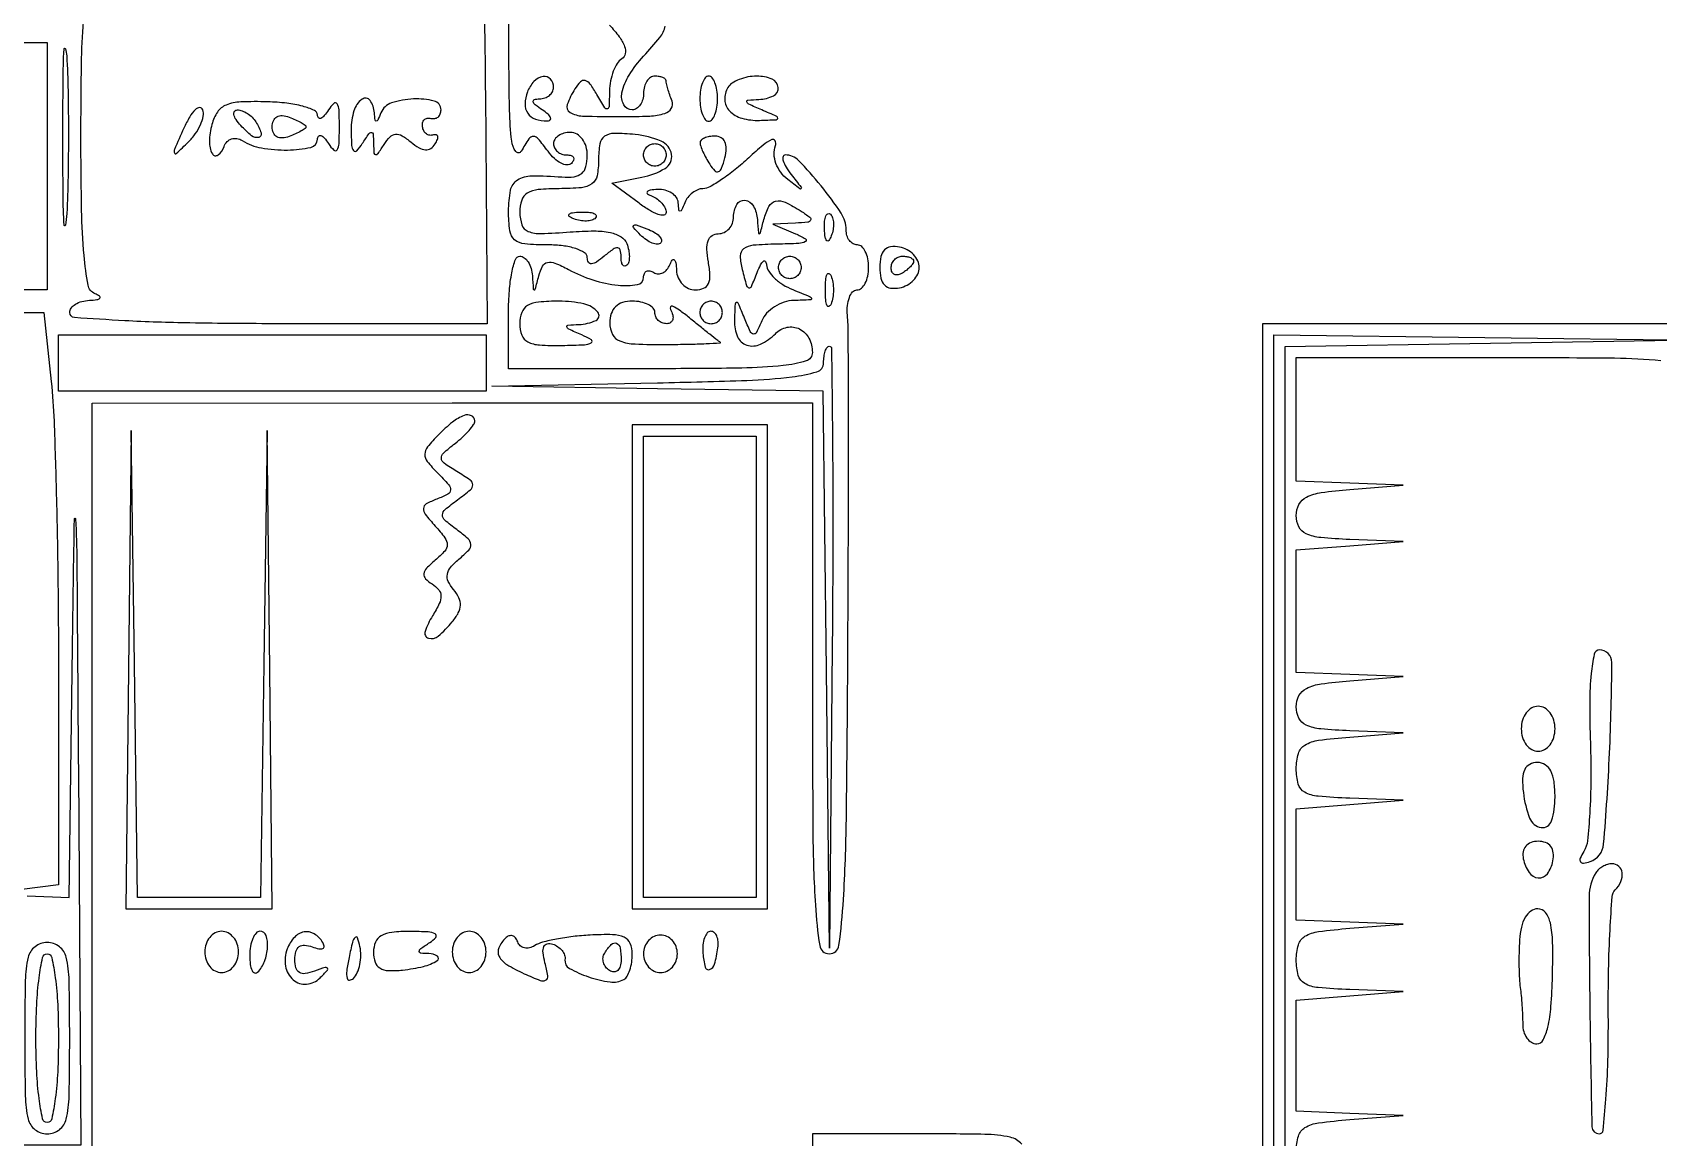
# Model space of a CAD drawing. Extents: x 23 to 255, y 40 to 184.
# Drawn here: x 200.56 to 212.79, y 89.31 to 97.62 of the extents above; entities that cross this region are included whole.
import ezdxf

# ---------------------------------------------------------------- set-up
doc = ezdxf.new("R2010")
doc.units = 0
doc.header["$MEASUREMENT"] = 0

msp = doc.modelspace()

# ---------------------------------------------------------------- linework, layer by layer
for points in [[(207.919475, 175.632891, 0.000007), (191.762556, 175.634099, 0.00002), (173.0434, 175.634494, 0.000013), (151.49745, 175.633531)], [(207.630005, 99.338472, 0.000039), (208.823803, 98.159858, 0.412317)], [(208.844995, 98.18105, 0.00004), (207.671242, 99.369794, 0.000992)], [(203.954239, 98.010158, -0.002677), (203.965432, 97.156879), (203.978849, 95.4288), (202.409625, 95.4288, -0.003925), (201.744368, 95.434023, -0.00954), (201.253856, 95.45109, -0.004573), (200.876203, 95.474916, -0.393236), (200.8404, 95.5134, -0.166817), (200.851658, 95.546205, -0.089519), (200.88389, 95.575111, -0.072185), (200.931818, 95.595849, -0.054847), (200.98845, 95.604679, 0.021021), (201.044842, 95.609604, 0.185333), (201.066457, 95.621291, 0.449116), (201.064424, 95.636187, 0.051902), (201.03075, 95.654029, -0.258882), (200.978644, 95.718381, -0.02094), (200.948938, 95.941925, -0.017725), (200.93022, 96.283165, -0.004838), (200.925, 96.822699, -0.003991), (200.929795, 97.423471, -0.022916), (200.949448, 97.741147, -0.043031)], [(201.0096, 89.1684), (201.0096, 92.000434), (201.0096, 94.832468), (203.7168, 94.832812), (206.424, 94.833157), (206.424, 92.762178, 0.001729), (206.428026, 91.598159, 0.013571), (206.446446, 91.057513, 0.022563), (206.478942, 90.75301, 0.370524), (206.5509, 90.6912, 0.375224), (206.623963, 90.755015, 0.018565), (206.657691, 91.098768, 0.012192), (206.679538, 91.700418, 0.001551), (206.690957, 92.99655, 0.000705), (206.694813, 93.893735, 0.001043), (206.695444, 94.680619, 0.000461), (206.693962, 95.352656, 0.020654), (206.687755, 95.49225, -0.044053), (206.687924, 95.565132, -0.067273), (206.701993, 95.626685, -0.091824), (206.726934, 95.668086, -0.214573), (206.759198, 95.6826, 0.185296), (206.792718, 95.695464, 0.090056), (206.821208, 95.732303, 0.069904), (206.84052, 95.787053, 0.049919), (206.847, 95.8518, 0.048028), (206.840766, 95.916554, 0.068025), (206.822149, 95.971297, 0.088204), (206.794707, 96.008185, 0.191087), (206.7624, 96.021, -0.133438), (206.730138, 96.029766, -0.100502), (206.702651, 96.054412, -0.08749), (206.684157, 96.091278, -0.072739), (206.6778, 96.134741, 0.147383), (206.640161, 96.25966, 0.024179), (206.489041, 96.465337, 0.022005), (206.320028, 96.655716, 0.202912), (206.220598, 96.6978, 0.341034), (206.203884, 96.6849, 0.138672), (206.204479, 96.65431, 0.064287), (206.225971, 96.606626, 0.028316), (206.265591, 96.54975, -0.001602), (206.339359, 96.455065, -0.33669), (206.33946, 96.44408, -0.419057), (206.329901, 96.442765, -0.001786), (206.238679, 96.513635, -0.06793), (206.185685, 96.568169, -0.07143), (206.150317, 96.634032, -0.076212), (206.136437, 96.703194, -0.097004), (206.14598, 96.767435, 0.205147), (206.143661, 96.80374, 0.401854), (206.118627, 96.812542, 0.068137), (206.053041, 96.771225, 0.012646), (205.945972, 96.67665, -0.017257), (205.843233, 96.587572, -0.021423), (205.741543, 96.512341, -0.02033), (205.652578, 96.457373, -0.128907), (205.601571, 96.444, 0.099483), (205.562421, 96.436133, 0.065507), (205.522599, 96.412936, 0.062346), (205.488166, 96.37868, 0.070096), (205.464829, 96.33825, -0.009076), (205.441118, 96.28243, -0.295955), (205.429356, 96.2748, -0.382689), (205.420242, 96.282973, -0.011437), (205.415479, 96.33825, 0.137644), (205.401543, 96.37807, 0.09808), (205.367272, 96.410974, 0.084362), (205.317834, 96.431945, 0.069599), (205.26075, 96.437321, 0.021021), (205.204358, 96.432396, 0.185333), (205.182743, 96.420709, 0.449116), (205.184776, 96.405813, 0.051902), (205.21845, 96.387971, -0.061144), (205.258887, 96.365582, -0.059456), (205.293136, 96.333894, -0.064557), (205.316385, 96.298138, -0.112364), (205.3242, 96.2638, -0.390022), (205.307356, 96.245492, -0.104589), (205.264431, 96.250891, -0.052677), (205.198875, 96.281658, -0.024392), (205.120731, 96.3343), (204.917262, 96.4863), (205.141881, 96.529431, 0.089152), (205.316197, 96.596549, 0.304024), (205.364929, 96.701384, 0.25902), (205.286857, 96.801552, 0.076579), (205.09155, 96.85121, 0.021507), (204.933819, 96.859596, 0.15514), (204.86198, 96.837553, 0.203265), (204.826454, 96.781412, 0.040803), (204.8166, 96.66086, -0.047675), (204.805206, 96.541636, -0.189238), (204.766572, 96.48064, -0.137511), (204.687987, 96.451166, -0.021382), (204.5205, 96.444, 0.022185), (204.363342, 96.437024, 0.113443), (204.280788, 96.410156, 0.181663), (204.23865, 96.357058, 0.078013), (204.2244, 96.266281, 0.083677), (204.240388, 96.171414, 0.219988), (204.287129, 96.122922, 0.101123), (204.383709, 96.106428, 0.011739), (204.603965, 96.118751, -0.018331), (204.782192, 96.126367, -0.052713), (204.905207, 96.114114, -0.085069), (204.985431, 96.082597, -0.166597), (205.028957, 96.030561, -0.041889), (205.043064, 95.981993, -0.048031), (205.048028, 95.933946, -0.054334), (205.043882, 95.893269, -0.144812), (205.030091, 95.867891, -0.198262), (205.01342, 95.860962, -0.248295), (204.998811, 95.868647, -0.111372), (204.988844, 95.893746, -0.039057), (204.9858, 95.932659, 0.058317), (204.979899, 95.983085, 0.339266), (204.960464, 95.998918, 0.164723), (204.926195, 95.988428, 0.017294), (204.8589, 95.9364, -0.024942), (204.800423, 95.892602, -0.128583), (204.762571, 95.879331, -0.300026), (204.740599, 95.891378, -0.122183), (204.732, 95.926041, 0.260797), (204.711561, 95.962562, 0.060073), (204.645021, 95.993106, 0.047226), (204.549339, 96.014096, 0.030402), (204.4359, 96.021, -0.021354), (204.261537, 96.02845, -0.157079), (204.185625, 96.060279, -0.185552), (204.149256, 96.127612, -0.032088), (204.1398, 96.2748, -0.048924), (204.155282, 96.432645, -0.204291), (204.207929, 96.509834, -0.142857), (204.313934, 96.540936, -0.020608), (204.54165, 96.53191, 0.051019), (204.632346, 96.533826, 0.144853), (204.689739, 96.558824, 0.156622), (204.72163, 96.609511, 0.062802), (204.732, 96.691746, 0.067572), (204.722716, 96.760126, 0.089446), (204.695535, 96.816641, 0.105158), (204.65446, 96.853737, 0.132008), (204.6051, 96.867, 0.064853), (204.556586, 96.860681, 0.082425), (204.515477, 96.842149, 0.098894), (204.487977, 96.814663, 0.148195), (204.4782, 96.7824, 0.115918), (204.485783, 96.75013, 0.100475), (204.507193, 96.722651, 0.093242), (204.539208, 96.704207, 0.084383), (204.5769, 96.6978, -0.06824), (204.610176, 96.693237, -0.199762), (204.628008, 96.679201, -0.236831), (204.628923, 96.658649, -0.091454), (204.612283, 96.634483, -0.218336), (204.579424, 96.622284, -0.100583), (204.534526, 96.63495, -0.071278), (204.484192, 96.670713, -0.044869), (204.43649, 96.724986, 0.014284), (204.363139, 96.81951, 0.224394), (204.327169, 96.83648, 0.248415), (204.293443, 96.818593, 0.01736), (204.23448, 96.724853, -0.54627), (204.194379, 96.723084, -0.123665), (204.163983, 96.801719, -0.025609), (204.147472, 97.03203, -0.004376), (204.142373, 97.471299, -0.005565), (204.146202, 97.934142, -0.026657)], [(204.898699, 97.673362, -0.027821), (204.972361, 97.585652, -0.07224), (205.011726, 97.513372, -0.128297), (205.017192, 97.458494, -0.218715), (204.992162, 97.420832, 0.113948), (204.957071, 97.386084, 0.048531), (204.927165, 97.32668, 0.044635), (204.906345, 97.254332, 0.044307), (204.898627, 97.179257, -0.005693), (204.895636, 97.060881, -0.324265), (204.882878, 97.044571, -0.337131), (204.863942, 97.051925, -0.005925), (204.804143, 97.1521, 0.024688), (204.752942, 97.230991, 0.175589), (204.715878, 97.256245, 0.264994), (204.680551, 97.246559, 0.055165), (204.638811, 97.1944, 0.055475), (204.58109, 97.076069, 0.357961), (204.601951, 97.01793, 0.127309), (204.696572, 96.990152, 0.008073), (204.988358, 96.98544, 0.01167), (205.200785, 96.990399, 0.062895), (205.314399, 97.01017, 0.177978), (205.363504, 97.047516, 0.238035), (205.369058, 97.102339, -0.009227), (205.351884, 97.149689, -0.010757), (205.337377, 97.195292, -0.009819), (205.326733, 97.234232, -0.061879), (205.3242, 97.254619, 0.219396), (205.317959, 97.268159, 0.077854), (205.299349, 97.279607, 0.059196), (205.271993, 97.28741, 0.039921), (205.2396, 97.29, 0.148195), (205.207337, 97.280223, 0.098894), (205.179851, 97.252723, 0.082425), (205.161319, 97.211614, 0.064853), (205.155, 97.1631, -0.064853), (205.148681, 97.114586, -0.082425), (205.130149, 97.073477, -0.098894), (205.102663, 97.045977, -0.148195), (205.0704, 97.0362, -0.27741), (205.005451, 97.075239, -0.17553), (204.992672, 97.16537, -0.088782), (205.046421, 97.298485, -0.047325), (205.155, 97.43971, 0.018641), (205.277267, 97.581171, 0.119), (205.317242, 97.666399, 0.466751)], [(199.548989, 95.5134), (200.647096, 95.5134), (200.701448, 94.99339, -0.01664), (200.722582, 94.695661, -0.003084), (200.739834, 94.146753, -0.003305), (200.751811, 93.504369, -0.003008), (200.7558, 92.84145), (200.7558, 91.20952), (200.48085, 91.175399, 0.000644)], [(210.0618, 89.206065, -0.070347), (210.077999, 89.320633, -0.190803), (210.127275, 89.384387, -0.101524), (210.230279, 89.420056, -0.013082), (210.46365, 89.444616), (210.8655, 89.476302), (210.46365, 89.491551), (210.0618, 89.5068), (210.0618, 89.925165), (210.0618, 90.343529), (210.46365, 90.375216), (210.8655, 90.406902), (210.46365, 90.422151, -0.012276), (210.226757, 90.436971, -0.104858), (210.125595, 90.467819, -0.201903), (210.077398, 90.528979, -0.067342), (210.0618, 90.644265, -0.070347), (210.077999, 90.758833, -0.190803), (210.127275, 90.822587, -0.101524), (210.230279, 90.858256, -0.013082), (210.46365, 90.882816), (210.8655, 90.914502), (210.46365, 90.929751), (210.0618, 90.945), (210.0618, 91.363365), (210.0618, 91.781729), (210.46365, 91.813416), (210.8655, 91.845102), (210.46365, 91.860351, -0.012276), (210.226757, 91.875171, -0.104858), (210.125595, 91.906019, -0.201903), (210.077398, 91.967179, -0.067342), (210.0618, 92.082465, -0.070347), (210.077999, 92.197033, -0.190803), (210.127275, 92.260787, -0.101524), (210.230279, 92.296456, -0.013082), (210.46365, 92.321016), (210.8655, 92.352702), (210.46365, 92.367951, -0.013751), (210.246108, 92.382205, -0.082138), (210.136556, 92.410977, -0.172591), (210.081886, 92.463205, -0.117138), (210.0618, 92.547765, -0.120655), (210.082464, 92.632149, -0.160405), (210.138668, 92.686911, -0.079387), (210.249971, 92.720837, -0.014683), (210.46365, 92.744016), (210.8655, 92.775702), (210.46365, 92.790951), (210.0618, 92.8062), (210.0618, 93.266865), (210.0618, 93.727529), (210.46365, 93.759216), (210.8655, 93.790902), (210.46365, 93.806151, -0.013751), (210.246108, 93.820405, -0.082138), (210.136556, 93.849177, -0.172591), (210.081886, 93.901405, -0.117138), (210.0618, 93.985965, -0.120655), (210.082464, 94.070349, -0.160405), (210.138668, 94.125111, -0.079387), (210.249971, 94.159037, -0.014683), (210.46365, 94.182216), (210.8655, 94.213902), (210.46365, 94.229151), (210.0618, 94.2444), (210.0618, 94.7097), (210.0618, 95.175), (211.5423, 95.175, -0.001982), (212.455707, 95.171378, -0.024505), (212.802734, 95.151601, -0.083133)], [(200.521531, 91.127739), (200.837163, 91.1142), (200.861635, 92.99655, -0.000778), (200.875673, 93.960961, -0.968855), (200.885124, 93.961107, -0.009846), (200.89401, 93.63767, -0.000215), (200.905553, 92.06595), (200.925, 89.253), (200.6712, 89.253), (200.4174, 89.253)], [(207.997641, 89.259561, 0.168997), (207.911375, 89.311926, 0.048636), (207.721613, 89.333564, 0.004086), (207.2277, 89.3376), (206.424, 89.3376), (206.424, 88.3224)]]:
    msp.add_lwpolyline(points, format="xyb")
for points in [[(200.211784, 97.5438), (200.6712, 97.5438), (200.6712, 96.6132), (200.6712, 95.6826), (198.3447, 95.6826)], [(214.884, 95.4288), (209.808, 95.4288), (209.808, 90.7758), (209.808, 86.1228)]]:
    msp.add_lwpolyline(points)
for points in [[(200.818691, 96.257351, -0.036599), (200.807958, 96.168766, -0.884121), (200.797947, 96.169476, -0.010914), (200.790987, 96.400316, -0.002028), (200.78918, 96.8247, -0.002097), (200.790876, 97.24982, -0.009805), (200.797679, 97.494524, -0.825028), (200.807825, 97.495993, -0.070857), (200.818451, 97.441751, -0.008346), (200.827686, 97.180072, -0.004596), (200.830695, 96.859802, -0.00458), (200.827783, 96.534811, -0.007321)], [(204.28158, 97.171371, 0.084857), (204.263763, 97.082146, 0.156485), (204.284197, 97.01179, 0.159924), (204.341277, 96.967443, 0.089611), (204.42885, 96.952895, 0.160847), (204.451773, 96.960827, 0.342256), (204.456301, 96.977901, 0.118892), (204.436666, 97.004439, 0.030864), (204.3936, 97.0362, -0.021149), (204.340991, 97.073444, -0.167501), (204.324863, 97.098031, -0.405416), (204.333964, 97.113865, -0.066727), (204.37245, 97.119505, 0.07833), (204.412847, 97.12638, 0.089546), (204.447136, 97.145271, 0.099425), (204.470069, 97.173033, 0.123684), (204.4782, 97.2054, 0.184129), (204.454442, 97.267726, 0.259023), (204.399442, 97.286906, 0.162382), (204.331074, 97.250146, 0.097586)], [(205.578, 97.1208, 0.037431), (205.582858, 97.056003, 0.056229), (205.597526, 97.001303, 0.073811), (205.61901, 96.963927, 0.229337), (205.644471, 96.9516, 0.229337), (205.669933, 96.963927, 0.073811), (205.691417, 97.001303, 0.056229), (205.706085, 97.056003, 0.037431), (205.710943, 97.1208, 0.037431), (205.706085, 97.185597, 0.056229), (205.691417, 97.240297, 0.073811), (205.669933, 97.277673, 0.229337), (205.644471, 97.29, 0.229337), (205.61901, 97.277673, 0.073811), (205.597526, 97.240297, 0.056229), (205.582858, 97.185597, 0.037431)], [(205.7895, 97.2054, 0.152152), (205.765549, 97.112216, 0.180411), (205.80136, 97.029229, 0.134819), (205.894863, 96.973383, 0.075757), (206.027143, 96.957546, 0.003282), (206.151237, 96.962343, 0.343362), (206.16341, 96.972736, 0.352087), (206.156192, 96.986789, 0.003353), (206.0433, 97.0362, -0.005675), (205.94584, 97.079397, -0.223503), (205.930994, 97.096935, -0.467319), (205.939955, 97.109711, -0.011173), (206.02215, 97.114854, 0.103174), (206.131295, 97.142231, 0.312462), (206.16699, 97.205492, 0.280661), (206.12077, 97.267669, 0.096377), (206.005993, 97.29, 0.046881), (205.939302, 97.283733, 0.046318), (205.874663, 97.265149, 0.050262), (205.821312, 97.237849, 0.111412)], [(201.90942, 96.927633, 0.055553), (201.890611, 96.798637, 0.135756), (201.912868, 96.706112, 0.467879), (201.956203, 96.697795, 0.136401), (202.001308, 96.761777, -0.105956), (202.023388, 96.797466, -0.124438), (202.057047, 96.818476, -0.121579), (202.097279, 96.821234, -0.098259), (202.137776, 96.805555, 0.098452), (202.281494, 96.749973, 0.047683), (202.47882, 96.734656, 0.048449), (202.652964, 96.754711, 0.349661), (202.702895, 96.815632, -0.153155), (202.710742, 96.839486, -0.344942), (202.727901, 96.844508, -0.123476), (202.754436, 96.825352, -0.031527), (202.7862, 96.7824, 0.056162), (202.826191, 96.733543, 0.47375), (202.8508, 96.736316, 0.13331), (202.865437, 96.782219, 0.010905), (202.868209, 96.9093, 0.010905), (202.865437, 97.036381, 0.13331), (202.8508, 97.082284, 0.47375), (202.826191, 97.085057, 0.056162), (202.7862, 97.0362, -0.029853), (202.754446, 96.99296, -0.112026), (202.727901, 96.972588, -0.336832), (202.710955, 96.976348, -0.173722), (202.702895, 96.99785, 0.292739), (202.679754, 97.032851, 0.039411), (202.592548, 97.063528, 0.035341), (202.471923, 97.086579, 0.022376), (202.329064, 97.097088, 0.0168), (202.126039, 97.09609, 0.086533), (202.016496, 97.072611, 0.148601), (201.951428, 97.020119, 0.085494)], [(202.956695, 96.88815, 0.011096), (202.959986, 96.769631, 0.155556), (202.974762, 96.730208, 0.461139), (202.998768, 96.729261, 0.043106), (203.04, 96.7824, -0.007698), (203.089933, 96.857117, -0.246379), (203.108773, 96.867, -0.392993), (203.121185, 96.855462, -0.013145), (203.1246, 96.7824, 0.014122), (203.128023, 96.712095, 0.372279), (203.140435, 96.69979, 0.265087), (203.159042, 96.708775, 0.009621), (203.204048, 96.77696, -0.052434), (203.2489, 96.833697, -0.180212), (203.290666, 96.853384, -0.157662), (203.338862, 96.842157, -0.037796), (203.40672, 96.794002, 0.040174), (203.467156, 96.751545, 0.114857), (203.51586, 96.736297, 0.164614), (203.555594, 96.746511, 0.110271), (203.588657, 96.780388, 0.042371), (203.605587, 96.813811, 0.146818), (203.607806, 96.83769, 0.296393), (203.59667, 96.849055, 0.136096), (203.575038, 96.847946, -0.120338), (203.547478, 96.845675, -0.12123), (203.522058, 96.85638, -0.110066), (203.502751, 96.878765, -0.086098), (203.49261, 96.9093, -0.090355), (203.493571, 96.939978, -0.144454), (203.506014, 96.962836, -0.155772), (203.528045, 96.974203, -0.109996), (203.55606, 96.97275, 0.110297), (203.585077, 96.971262, 0.132333), (203.609834, 96.982664, 0.125726), (203.626371, 97.00554, 0.094222), (203.6322, 97.0362, 0.342837), (203.580433, 97.102823, 0.074256), (203.425353, 97.118609, 0.066492), (203.259498, 97.088498, 0.222278), (203.180629, 97.01505, -0.009076), (203.156918, 96.95923, -0.295955), (203.145156, 96.9516, -0.382689), (203.136042, 96.959773, -0.011437), (203.131279, 97.01505, 0.141719), (203.098308, 97.106899, 0.414897), (203.03842, 97.116443, 0.164992), (202.97676, 97.029196, 0.073571)], [(201.698336, 96.897745, 0.002447), (201.628429, 96.739693, 0.185405), (201.627203, 96.7124, 0.546424), (201.641957, 96.70865, 0.005868), (201.732504, 96.795241, 0.044911), (201.78458, 96.856291, 0.048824), (201.823274, 96.924044, 0.05452), (201.84399, 96.988186, 0.132064), (201.841071, 97.037486, 0.336752), (201.818097, 97.053184, 0.183145), (201.785048, 97.038721, 0.067815), (201.742452, 96.983901, 0.025961)], [(202.239779, 96.945971, -0.054386), (202.279416, 96.862839, -0.44121), (202.261595, 96.82981, -0.235763), (202.208456, 96.841588, -0.036267), (202.127215, 96.917833, -0.036357), (202.091013, 96.963346, -0.09576), (202.074537, 97.00143, -0.218285), (202.079733, 97.025514, -0.236389), (202.101072, 97.0362, -0.09137), (202.136913, 97.029595, -0.053114), (202.176031, 97.009695, -0.050715), (202.212296, 96.980485, -0.059523)], [(202.617, 96.9093, -0.247326), (202.610728, 96.897395, -0.019892), (202.579723, 96.877906, -0.023203), (202.538723, 96.856821, -0.015549), (202.4901, 96.836406, -0.074756), (202.438435, 96.825006, -0.14841), (202.397953, 96.834345, -0.165571), (202.372319, 96.8635, -0.098585), (202.3632, 96.9093, -0.098585), (202.372319, 96.9551, -0.165571), (202.397953, 96.984255, -0.14841), (202.438435, 96.993594, -0.074756), (202.4901, 96.982194, -0.015549), (202.538723, 96.961779, -0.023203), (202.579723, 96.940694, -0.019892), (202.610728, 96.921205, -0.247326)], [(205.579295, 96.78945, 0.080725), (205.584251, 96.763309, 0.018412), (205.601233, 96.721432, 0.018585), (205.624668, 96.674043, 0.01714), (205.652158, 96.627198, 0.044973), (205.689837, 96.578131, 0.318841), (205.717588, 96.572252, 0.206651), (205.741699, 96.597891, 0.022839), (205.766155, 96.676548, 0.052877), (205.776435, 96.744506, 0.11717), (205.766658, 96.795669, 0.160544), (205.737913, 96.827122, 0.128697), (205.693293, 96.8388, 0.040944), (205.649242, 96.835187, 0.061292), (205.612248, 96.824303, 0.081604), (205.587389, 96.808321, 0.219109)], [(205.3242, 96.6978, -0.099038), (205.317741, 96.665513, -0.097945), (205.299349, 96.638051, -0.097945), (205.271887, 96.619659, -0.099038), (205.2396, 96.6132, -0.099038), (205.207313, 96.619659, -0.097945), (205.179851, 96.638051, -0.097945), (205.161459, 96.665513, -0.099038), (205.155, 96.6978, -0.099038), (205.161459, 96.730087, -0.097945), (205.179851, 96.757549, -0.097945), (205.207313, 96.775941, -0.099038), (205.2396, 96.7824, -0.099038), (205.271887, 96.775941, -0.097945), (205.299349, 96.757549, -0.097945), (205.317741, 96.730087, -0.099038)], [(206.010814, 96.21135, 0.002113), (206.017819, 96.112035, 0.392517), (206.024753, 96.1056, 0.339035), (206.032904, 96.111845, 0.001923), (206.059317, 96.21135, -0.055392), (206.097531, 96.310971, -0.221275), (206.147922, 96.349944, -0.169685), (206.220246, 96.341707, -0.031054), (206.3394, 96.2748, -0.017666), (206.40517, 96.228924, -0.356269), (206.410616, 96.206852, -0.264887), (206.389062, 96.191776, -0.012419), (206.2971, 96.185549), (206.1279, 96.178308), (206.2971, 96.1056, -0.031398), (206.372276, 96.067542, -0.57879), (206.372062, 96.04604, -0.11762), (206.323198, 96.032131, -0.005981), (206.15697, 96.026946, 0.01528), (205.978943, 96.018077, 0.139343), (205.906937, 95.991201, 0.247607), (205.881204, 95.938093, 0.05544), (205.896233, 95.83518, 0.006108), (205.929098, 95.715499, 0.283665), (205.947078, 95.699154, 0.351305), (205.96646, 95.70951, 0.007853), (206.009267, 95.81403, -0.021875), (206.034627, 95.871316, -0.109576), (206.056525, 95.898463, -0.448426), (206.071527, 95.895898, -0.126568), (206.079654, 95.870224, 0.135895), (206.09551, 95.823148, 0.05506), (206.139769, 95.771137, 0.049059), (206.202686, 95.722537, 0.044399), (206.27595, 95.685236, -0.002118), (206.408111, 95.631463, -0.274077), (206.418308, 95.617913, -0.434335), (206.409642, 95.607818, -0.003082), (206.285001, 95.603362, 0.073094), (206.211174, 95.590271, 0.061095), (206.139207, 95.556086, 0.063017), (206.079863, 95.506969, 0.09176), (206.043271, 95.44995, -0.015532), (206.004804, 95.363488, -0.332057), (205.981415, 95.351313, -0.249487), (205.957534, 95.369478, -0.010356), (205.913266, 95.4711, 0.003632), (205.866691, 95.58207, 0.376179), (205.852822, 95.58871, 0.324095), (205.842483, 95.575684, 0.003212), (205.837746, 95.44995, 0.110751), (205.860615, 95.330636, 0.217911), (205.930999, 95.267431, 0.188707), (206.033851, 95.274688, 0.085692), (206.145909, 95.353749, -0.145111), (206.233889, 95.401492, -0.171526), (206.327281, 95.389209, -0.156951), (206.398042, 95.318944, -0.119959), (206.424, 95.212307, -0.331231), (206.376461, 95.148419, -0.046291), (206.204704, 95.113808, -0.022911), (205.892519, 95.09489, -0.003677), (205.2819, 95.0904), (204.1398, 95.0904), (204.1398, 95.5134, -0.01883), (204.145909, 95.67554, -0.03053), (204.164651, 95.812144, -0.031449), (204.191421, 95.912665, -0.322437), (204.2244, 95.9364, -0.165114), (204.257449, 95.92518, -0.08736), (204.287032, 95.89291, -0.070943), (204.308784, 95.844981, -0.054605), (204.318814, 95.78835, 0.002147), (204.325803, 95.689354, 0.390625), (204.332772, 95.682845, 0.340741), (204.340965, 95.689079, 0.001966), (204.367257, 95.788039, -0.055429), (204.395521, 95.861676, -0.223908), (204.432737, 95.890145, -0.154385), (204.488634, 95.884881, -0.023935), (204.590093, 95.836108, 0.046703), (204.774082, 95.757749, 0.051727), (204.963228, 95.718238, 0.066852), (205.108171, 95.722724, 0.366829), (205.155, 95.777964, -0.105666), (205.161029, 95.806174, -0.180472), (205.177729, 95.823116, -0.163864), (205.202819, 95.825904, -0.085051), (205.232374, 95.813966, 0.131107), (205.265196, 95.804069, 0.121773), (205.299606, 95.811412, 0.105417), (205.33039, 95.835434, 0.07888), (205.352595, 95.872423, -0.04958), (205.37065, 95.906909, -0.449603), (205.385541, 95.909073, -0.187944), (205.397205, 95.887649, -0.020483), (205.402121, 95.83065, 0.090138), (205.415051, 95.774122, 0.091486), (205.447012, 95.72609, 0.094893), (205.492861, 95.693909, 0.106087), (205.545562, 95.6826, 0.101798), (205.606635, 95.695164, 0.186522), (205.642441, 95.730205, 0.121329), (205.654289, 95.793194, 0.033343), (205.641894, 95.8941, -0.034745), (205.630637, 95.987918, -0.097718), (205.640136, 96.053034, -0.160129), (205.669538, 96.091135, -0.150112), (205.716632, 96.1056, 0.109396), (205.760569, 96.11533, 0.099823), (205.797969, 96.142877, 0.095204), (205.823051, 96.184051, 0.089563), (205.8318, 96.2325, -0.128176), (205.856031, 96.325469, -0.30345), (205.91683, 96.356478, -0.243317), (205.981389, 96.312787, -0.108494)], [(204.793688, 96.223688, -0.126455), (204.766029, 96.207339, -0.060344), (204.724972, 96.200642, -0.05415), (204.677803, 96.203808, -0.051402), (204.631538, 96.217009, -0.054073), (204.596287, 96.235752, -0.470617), (204.594828, 96.25117, -0.168741), (204.619511, 96.263126, -0.018894), (204.68265, 96.268121, -0.028489), (204.741547, 96.267191, -0.077125), (204.782154, 96.257824, -0.208169), (204.797597, 96.242203, -0.296942)], [(206.566391, 96.089737, -0.054073), (206.547648, 96.054487, -0.470617), (206.53223, 96.053028, -0.168741), (206.520274, 96.077711, -0.018894), (206.515279, 96.14085, -0.028489), (206.516209, 96.199747, -0.077125), (206.525576, 96.240354, -0.208169), (206.541197, 96.255797, -0.296942), (206.559713, 96.251887, -0.126455), (206.576061, 96.224229, -0.060344), (206.582758, 96.183172, -0.05415), (206.579592, 96.136003, -0.051402)], [(205.284139, 96.037339, -0.20742), (205.25823, 96.0271, -0.082976), (205.220042, 96.034771, -0.063152), (205.17586, 96.058335, -0.043285), (205.13244, 96.095102, -0.011214), (205.079409, 96.150984, -0.400052), (205.079806, 96.16733, -0.286372), (205.098844, 96.171739, -0.008399), (205.179799, 96.142461, -0.036269), (205.234586, 96.116913, -0.070189), (205.273024, 96.087754, -0.120343), (205.289725, 96.060027, -0.278911)], [(206.9316, 95.8518, 0.051314), (206.939976, 95.770397, 0.141833), (206.966671, 95.719968, 0.169023), (207.012658, 95.696767, 0.080835), (207.07965, 95.698705, 0.076985), (207.136221, 95.718966, 0.076288), (207.18421, 95.755438, 0.081628), (207.216503, 95.802062, 0.111169), (207.2277, 95.8518, 0.111169), (207.216503, 95.901538, 0.081628), (207.18421, 95.948162, 0.076288), (207.136221, 95.984634, 0.076985), (207.07965, 96.004895, 0.080835), (207.012658, 96.006833, 0.169023), (206.966671, 95.983632, 0.141833), (206.939976, 95.933203, 0.051314)], [(206.3394, 95.8518, -0.099038), (206.332941, 95.819513, -0.097945), (206.314549, 95.792051, -0.097945), (206.287087, 95.773659, -0.099038), (206.2548, 95.7672, -0.099038), (206.222513, 95.773659, -0.097945), (206.195051, 95.792051, -0.097945), (206.176659, 95.819513, -0.099038), (206.1702, 95.8518, -0.099038), (206.176659, 95.884087, -0.097945), (206.195051, 95.911549, -0.097945), (206.222513, 95.929941, -0.099038), (206.2548, 95.9364, -0.099038), (206.287087, 95.929941, -0.097945), (206.314549, 95.911549, -0.097945), (206.332941, 95.884087, -0.099038)], [(207.1854, 95.899093, -0.151918), (207.179855, 95.881265, -0.038439), (207.160549, 95.857386, -0.035638), (207.133183, 95.832257, -0.029505), (207.1008, 95.8095, -0.082592), (207.068474, 95.796259, -0.161196), (207.041051, 95.798891, -0.182303), (207.022823, 95.816779, -0.108972), (207.0162, 95.846807, -0.093332), (207.02264, 95.881007, -0.09642), (207.041051, 95.910082, -0.099167), (207.06852, 95.929542, -0.105053), (207.1008, 95.9364, -0.042167), (207.133189, 95.933664, -0.061769), (207.160549, 95.925441, -0.081139), (207.179101, 95.913359, -0.210953)], [(206.564629, 95.57685, -0.174857), (206.548785, 95.559136, -0.447206), (206.534493, 95.564292, -0.078554), (206.524597, 95.607184, -0.017491), (206.521958, 95.6826, -0.017491), (206.524597, 95.758016, -0.078554), (206.534493, 95.800908, -0.447206), (206.548785, 95.806064, -0.174857), (206.564629, 95.78835, -0.057986), (206.577855, 95.740127, -0.037979), (206.582231, 95.6826, -0.037979), (206.577855, 95.625073, -0.057986)], [(204.2244, 95.4288, 0.089644), (204.239933, 95.342862, 0.186602), (204.284463, 95.292759, 0.104824), (204.372166, 95.26883, 0.019058), (204.54165, 95.265546, 0.0061), (204.710508, 95.270772, 0.111763), (204.762009, 95.28479, 0.581805), (204.762633, 95.306629, 0.034928), (204.6897, 95.3442, -0.005675), (204.59224, 95.387397, -0.223503), (204.577394, 95.404935, -0.467319), (204.586355, 95.417711, -0.011173), (204.66855, 95.422854, 0.097235), (204.797486, 95.453588, 0.49691), (204.811191, 95.514705, 0.165616), (204.705311, 95.578286, 0.053184), (204.5205, 95.598, 0.022514), (204.366166, 95.591047, 0.10769), (204.282563, 95.564764, 0.177212), (204.239399, 95.513608, 0.087745)], [(204.9012, 95.433644, 0.118623), (204.921702, 95.348444, 0.186976), (204.977119, 95.298967, 0.080585), (205.090527, 95.276176, 0.011312), (205.330133, 95.272611, 0.003085), (205.492791, 95.274875, 0.005677), (205.625112, 95.279036, 0.002807), (205.730777, 95.284155, 0.765677), (205.731983, 95.289818, -0.046214), (205.714065, 95.301205, -0.001822), (205.652669, 95.349062, -0.003213), (205.580473, 95.406515, -0.002264), (205.500008, 95.472002, 0.014194), (205.424701, 95.530359, 0.054729), (205.373467, 95.559798, 0.375922), (205.357107, 95.554612, 0.275084), (205.356951, 95.53455, -0.064701), (205.374065, 95.494059, -0.132611), (205.374304, 95.459864, -0.185797), (205.358148, 95.43743, -0.145845), (205.329193, 95.4288, -0.093332), (205.294993, 95.43524, -0.09642), (205.265918, 95.453651, -0.099167), (205.246458, 95.48112, -0.105053), (205.2396, 95.5134, 0.191087), (205.226785, 95.545707, 0.088204), (205.189898, 95.573149, 0.068025), (205.135154, 95.591766, 0.048028), (205.0704, 95.598, 0.072032), (204.99731, 95.587415, 0.121402), (204.944123, 95.556306, 0.123904), (204.912168, 95.504576, 0.076855)], [(205.578, 95.5134, 0.099038), (205.584459, 95.481113, 0.097945), (205.602851, 95.453651, 0.097945), (205.630313, 95.435259, 0.099038), (205.6626, 95.4288, 0.099038), (205.694887, 95.435259, 0.097945), (205.722349, 95.453651, 0.097945), (205.740741, 95.481113, 0.099038), (205.7472, 95.5134, 0.099038), (205.740741, 95.545687, 0.097945), (205.722349, 95.573149, 0.097945), (205.694887, 95.591541, 0.099038), (205.6626, 95.598, 0.099038), (205.630313, 95.591541, 0.097945), (205.602851, 95.573149, 0.097945), (205.584459, 95.545687, 0.099038)], [(206.573597, 92.99655), (206.553994, 90.7335), (206.529819, 92.82735), (206.505644, 94.9212), (205.259272, 94.939907), (204.0129, 94.958614), (205.26075, 94.984469, 0.003362), (205.931912, 95.00289, 0.021468), (206.271314, 95.029108, 0.042285), (206.458627, 95.067964, 0.331871), (206.5086, 95.134962, -0.032214), (206.511679, 95.182707, -0.049634), (206.521026, 95.222987, -0.063939), (206.534652, 95.250848, -0.252203), (206.5509, 95.2596, -0.410877), (206.568073, 95.242621, -0.000344), (206.575016, 94.594829, -0.002921), (206.578074, 93.864317, -0.001751)], [(203.613141, 94.59381, 0.023257), (203.530689, 94.501954, 0.167467), (203.510408, 94.446932, 0.176905), (203.528909, 94.392726, 0.026583), (203.607011, 94.305847, -0.014286), (203.688967, 94.219068, -0.191697), (203.703671, 94.178718, -0.272034), (203.683993, 94.147369, -0.028164), (203.601268, 94.110156, 0.032667), (203.521038, 94.073194, 0.258063), (203.499772, 94.039918, 0.18512), (203.513369, 93.996357, 0.016733), (203.588382, 93.907677, -0.023154), (203.661332, 93.819157, -0.162492), (203.678719, 93.76683, -0.188337), (203.65987, 93.718759, -0.033032), (203.58803, 93.650648, 0.029212), (203.524049, 93.590908, 0.159257), (203.503905, 93.548712, 0.226384), (203.516044, 93.511553, 0.063312), (203.564746, 93.471899, -0.076824), (203.61463, 93.429001, -0.175138), (203.6319, 93.383182, -0.11685), (203.618685, 93.323793, -0.025815), (203.568033, 93.231781, 0.056665), (203.51219, 93.113663, 0.424625), (203.537608, 93.0642, 0.255768), (203.611331, 93.079744, 0.042395), (203.7168, 93.1869, 0.048279), (203.76225, 93.253873, 0.115858), (203.778099, 93.311346, 0.123953), (203.76626, 93.367368, 0.059523), (203.726116, 93.429475, -0.063453), (203.686776, 93.491396, -0.153947), (203.679633, 93.544477, -0.134019), (203.704201, 93.596908, -0.043385), (203.765696, 93.657674, 0.026867), (203.840316, 93.726696, 0.212735), (203.856131, 93.769832, 0.197518), (203.83516, 93.81239, 0.022899), (203.75057, 93.880399, -0.019506), (203.661007, 93.951411, -0.226166), (203.643376, 93.991258, -0.2136), (203.66274, 94.031431, -0.017348), (203.756938, 94.105457, 0.014658), (203.853837, 94.180768, 0.230019), (203.870776, 94.217838, 0.240929), (203.851721, 94.25302, 0.016028), (203.751957, 94.316895, -0.018347), (203.65565, 94.379189, -0.227273), (203.634821, 94.416164, -0.229204), (203.650686, 94.455366, -0.018656), (203.73795, 94.528614, 0.021069), (203.794636, 94.576664, 0.026728), (203.84251, 94.62583, 0.026547), (203.877185, 94.669998, 0.154329), (203.886, 94.697877, 0.294452), (203.860712, 94.737094, 0.200036), (203.805941, 94.738765, 0.077793), (203.718229, 94.688587, 0.029479)], [(212.273142, 92.276093, -0.009911), (212.276634, 91.999844, -0.013099), (212.268236, 91.748318, -0.010498), (212.251465, 91.540624, -0.113485), (212.22455, 91.461418, 0.032367), (212.197075, 91.409767, 0.246955), (212.198674, 91.383185, 0.302584), (212.220369, 91.373002, 0.042927), (212.270774, 91.385048, 0.299894), (212.372812, 91.51446, 0.010004), (212.41732, 92.198743, 0.009636), (212.43487, 92.882235, 0.416089), (212.342299, 92.9754, 0.353347), (212.30204, 92.94289, 0.02841), (212.27942, 92.798479, 0.024057), (212.268526, 92.582805, 0.008707)], [(211.7538, 92.3832, 0.072314), (211.763264, 92.318108, 0.08892), (211.790813, 92.26335, 0.10214), (211.831991, 92.226961, 0.130775), (211.8807, 92.214, 0.130775), (211.929409, 92.226961, 0.10214), (211.970588, 92.26335, 0.08892), (211.998136, 92.318108, 0.072314), (212.0076, 92.3832, 0.072314), (211.998136, 92.448292, 0.08892), (211.970588, 92.50305, 0.10214), (211.929409, 92.539439, 0.130775), (211.8807, 92.5524, 0.130775), (211.831991, 92.539439, 0.10214), (211.790813, 92.50305, 0.08892), (211.763264, 92.448292, 0.072314)], [(211.769331, 91.903274, 0.060835), (211.816294, 91.710825, 0.27278), (211.903087, 91.641024, 0.371207), (211.981293, 91.69073, 0.073569), (212.0076, 91.86855, 0.031385), (212.000162, 91.986928, 0.086351), (211.975705, 92.066619, 0.135698), (211.933869, 92.112456, 0.14124), (211.875081, 92.1294, 0.120811), (211.816936, 92.115143, 0.164572), (211.779873, 92.076433, 0.105459), (211.764053, 92.008037, 0.033762)], [(211.768747, 91.405831, 0.095633), (211.811965, 91.302452, 0.231347), (211.881591, 91.261709, 0.259838), (211.949918, 91.29335, 0.110048), (211.991495, 91.38915, 0.075042), (211.993995, 91.450938, 0.134068), (211.97546, 91.497901, 0.143006), (211.936723, 91.527001, 0.090288), (211.8807, 91.5372, 0.089125), (211.827385, 91.527621, 0.128059), (211.78826, 91.500258, 0.131707), (211.768139, 91.457945, 0.097115)], [(212.313371, 91.299048, 0.139278), (212.263837, 91.12469, 0.003329), (212.269491, 90.272765, 0.001877), (212.284518, 89.3914, 0.408134), (212.339449, 89.3376, 0.384238), (212.368866, 89.364121, 0.006551), (212.390104, 89.598642, 0.012943), (212.404841, 89.88552, 0.007792), (212.408199, 90.226255, -0.005921), (212.410307, 90.570873, -0.008983), (212.421068, 90.870331, -0.004373), (212.43686, 91.122134, -0.180425), (212.459155, 91.170955, 0.091693), (212.502609, 91.234129, 0.135485), (212.512626, 91.300263, 0.185196), (212.487125, 91.348624, 0.181789), (212.435593, 91.368, 0.075395), (212.401984, 91.362903, 0.053209), (212.366852, 91.347745, 0.053021), (212.335565, 91.325428, 0.073052)], [(211.740473, 90.79695, 0.009664), (211.736743, 90.698573, 0.008389), (211.736558, 90.595364, 0.008468), (211.739542, 90.501909, 0.024398), (211.745861, 90.4374, -0.012935), (211.753035, 90.378185, -0.006801), (211.759041, 90.304287, -0.006761), (211.763142, 90.228373, -0.010334), (211.764446, 90.16245, 0.069863), (211.77234, 90.105867, 0.08582), (211.795477, 90.05789, 0.100199), (211.829873, 90.025814, 0.138572), (211.870265, 90.0144, 0.281893), (211.91825, 90.043789, 0.060839), (211.953143, 90.139314, 0.038124), (211.976996, 90.294544, 0.01306), (211.988412, 90.522, 0.010355), (211.989262, 90.778458, 0.049611), (211.972277, 90.923544, 0.112232), (211.935912, 91.000949, 0.230998), (211.877205, 91.0296, 0.158826), (211.82598, 91.012907, 0.102713), (211.783754, 90.966293, 0.075709), (211.754235, 90.892433, 0.042991)], [(201.8556, 90.7053, 0.080377), (201.865185, 90.646057, 0.091482), (201.892877, 90.595761, 0.100741), (201.934101, 90.562133, 0.121457), (201.9825, 90.5502, 0.121457), (202.030899, 90.562133, 0.100741), (202.072123, 90.595761, 0.091482), (202.099815, 90.646057, 0.080377), (202.1094, 90.7053, 0.080377), (202.099815, 90.764543, 0.091482), (202.072123, 90.814839, 0.100741), (202.030899, 90.848467, 0.121457), (201.9825, 90.8604, 0.121457), (201.934101, 90.848467, 0.100741), (201.892877, 90.814839, 0.091482), (201.865185, 90.764543, 0.080377)], [(202.194, 90.6771, 0.03047), (202.198053, 90.610646, 0.080137), (202.211287, 90.564931, 0.2027), (202.230773, 90.547523, 0.286074), (202.252849, 90.552649, 0.105931), (202.305679, 90.634292, 0.076138), (202.328524, 90.740813, 0.099013), (202.316371, 90.82825, 0.319036), (202.271114, 90.8604, 0.218452), (202.241607, 90.846862, 0.078229), (202.216652, 90.806556, 0.059481), (202.199647, 90.747285, 0.040166)], [(202.476211, 90.727813, 0.134016), (202.463284, 90.598923, 0.171891), (202.52076, 90.495427, 0.205977), (202.621283, 90.462434, 0.176794), (202.72275, 90.510092, 0.009992), (202.777569, 90.56757, 0.377046), (202.777911, 90.584155, 0.309425), (202.760149, 90.589073, 0.008433), (202.68045, 90.560261, -0.052394), (202.611881, 90.542088, -0.175223), (202.566923, 90.550853, -0.194305), (202.540825, 90.585362, -0.066014), (202.5324, 90.6489, -0.067189), (202.540533, 90.709154, -0.171136), (202.565352, 90.744865, -0.176992), (202.606408, 90.75641, -0.072669), (202.663694, 90.74352, 0.036408), (202.712743, 90.72869, 0.155351), (202.742845, 90.731327, 0.32948), (202.752943, 90.748226, 0.1144), (202.743301, 90.776769, 0.117509), (202.678562, 90.841234, 0.184711), (202.602317, 90.855426, 0.165145), (202.529705, 90.814941, 0.092371)], [(203.1246, 90.702834, 0.080756), (203.136638, 90.628785, 0.177034), (203.171916, 90.584509, 0.129408), (203.236543, 90.565208, 0.035555), (203.343571, 90.569304, 0.030922), (203.499795, 90.596307, 0.081657), (203.60419, 90.639946, 0.548753), (203.60446, 90.673216, 0.142032), (203.54055, 90.692495, -0.021532), (203.479065, 90.695811, -0.410559), (203.467886, 90.709226, -0.221176), (203.479702, 90.729874, -0.010487), (203.5476, 90.7758, 0.07201), (203.592421, 90.814913, 0.473162), (203.587927, 90.84042, 0.116665), (203.53545, 90.855524, 0.010814), (203.39955, 90.859105, 0.026446), (203.262511, 90.852498, 0.104321), (203.182482, 90.826956, 0.166182), (203.1398, 90.778742, 0.099137)], [(203.7168, 90.7053, 0.080377), (203.726385, 90.646057, 0.091482), (203.754077, 90.595761, 0.100741), (203.795301, 90.562133, 0.121457), (203.8437, 90.5502, 0.121457), (203.892099, 90.562133, 0.100741), (203.933323, 90.595761, 0.091482), (203.961015, 90.646057, 0.080377), (203.9706, 90.7053, 0.080377), (203.961015, 90.764543, 0.091482), (203.933323, 90.814839, 0.100741), (203.892099, 90.848467, 0.121457), (203.8437, 90.8604, 0.121457), (203.795301, 90.848467, 0.100741), (203.754077, 90.814839, 0.091482), (203.726385, 90.764543, 0.080377)], [(204.116888, 90.809288, 0.093419), (204.066772, 90.735892, 0.227748), (204.06901, 90.672073, 0.136613), (204.126726, 90.610671, 0.029325), (204.25717, 90.541735, 0.012878), (204.377061, 90.490796, 0.218566), (204.418847, 90.493069, 0.32208), (204.434553, 90.524538, 0.023882), (204.413541, 90.624082, -0.03405), (204.399349, 90.698801, -0.129216), (204.405803, 90.745487, -0.246899), (204.430769, 90.766189, -0.133262), (204.471716, 90.763861, -0.071078), (204.510526, 90.744455, -0.074357), (204.541676, 90.715201, -0.08181), (204.560639, 90.680904, -0.120176), (204.564152, 90.646785, 0.310519), (204.596996, 90.581411, 0.04477), (204.741297, 90.518075, 0.045491), (204.902963, 90.479675, 0.159785), (205.00695, 90.498019, 0.143832), (205.031353, 90.522026, 0.047416), (205.051762, 90.568584, 0.042636), (205.065719, 90.627361, 0.036997), (205.0704, 90.690542, 0.101214), (205.054262, 90.769446, 0.189179), (205.009212, 90.815221, 0.100313), (204.921064, 90.834884, 0.018341), (204.75315, 90.832003, 0.016216), (204.624469, 90.820875, 0.017548), (204.500151, 90.801605, 0.017311), (204.395219, 90.777755, 0.076732), (204.337376, 90.752527, -0.081119), (204.297467, 90.735533, -0.114295), (204.25894, 90.735029, -0.131757), (204.227929, 90.751038, -0.128323), (204.208713, 90.78056, 0.087989), (204.192521, 90.810394, 0.149805), (204.169307, 90.826295, 0.16394), (204.14274, 90.825716, 0.110096)], [(205.155, 90.6912, 0.088788), (205.164636, 90.637366, 0.094932), (205.192277, 90.591619, 0.09994), (205.233488, 90.561014, 0.110331), (205.2819, 90.5502, 0.110331), (205.330312, 90.561014, 0.09994), (205.371523, 90.591619, 0.094932), (205.399164, 90.637366, 0.088788), (205.4088, 90.6912, 0.088788), (205.399164, 90.745034, 0.094932), (205.371523, 90.790781, 0.09994), (205.330312, 90.821386, 0.110331), (205.2819, 90.8322, 0.110331), (205.233488, 90.821386, 0.09994), (205.192277, 90.790781, 0.094932), (205.164636, 90.745034, 0.088788)], [(205.600988, 90.69483, 0.042975), (205.617807, 90.59132, 0.444438), (205.651755, 90.573326, 0.244607), (205.688656, 90.613583, 0.029113), (205.713963, 90.735949, 0.055253), (205.715646, 90.78357, 0.08308), (205.705755, 90.823842, 0.111267), (205.686298, 90.850628, 0.18221), (205.660372, 90.8604, 0.223703), (205.633862, 90.847915, 0.086742), (205.613287, 90.811764, 0.063607), (205.601466, 90.758233, 0.041392)], [(200.502, 90.0567, 0.004884), (200.506243, 89.622355, 0.052938), (200.528126, 89.448637, 0.1727), (200.579705, 89.368717, 0.165398), (200.6712, 89.3376, 0.165398), (200.762695, 89.368717, 0.1727), (200.814274, 89.448637, 0.052938), (200.836157, 89.622355, 0.004884), (200.8404, 90.0567, 0.004884), (200.836157, 90.491045, 0.052938), (200.814274, 90.664762, 0.1727), (200.762695, 90.744683, 0.165398), (200.6712, 90.7758, 0.165398), (200.579705, 90.744683, 0.1727), (200.528126, 90.664762, 0.052938), (200.506243, 90.491045, 0.004884)], [(202.940553, 90.663635, 0.016428), (202.923479, 90.563133, 0.086287), (202.925528, 90.507361, 0.373673), (202.944322, 90.493171, 0.181167), (202.973839, 90.506599, 0.095372), (203.002847, 90.549438, 0.051027), (203.021994, 90.610661, 0.048216), (203.029234, 90.679512, 0.054376), (203.022581, 90.745664, 0.033951), (203.004146, 90.810568, 0.550064), (202.98586, 90.814665, 0.138278), (202.966347, 90.779828, 0.00866)], [(204.9858, 90.643907, -0.067432), (204.979488, 90.597317, -0.140899), (204.960543, 90.566367, -0.190788), (204.932472, 90.555656, -0.136093), (204.89982, 90.565153, -0.090427), (204.870694, 90.591425, -0.095498), (204.853394, 90.625816, -0.099685), (204.850533, 90.662927, -0.108373), (204.862513, 90.697046, -0.050477), (204.912464, 90.76215, -0.315493), (204.951352, 90.770206, -0.25701), (204.978596, 90.735155, -0.039415)], [(200.7558, 90.0567, -0.011522), (200.749994, 89.804801, -0.02162), (200.73183, 89.601975, -0.018508), (200.705872, 89.450359, -0.354925), (200.6712, 89.4222, -0.354925), (200.636528, 89.450359, -0.018508), (200.61057, 89.601975, -0.02162), (200.592406, 89.804801, -0.011522), (200.5866, 90.0567, -0.011522), (200.592406, 90.308599, -0.02162), (200.61057, 90.511425, -0.018508), (200.636528, 90.663041, -0.354925), (200.6712, 90.6912, -0.354925), (200.705872, 90.663041, -0.018508), (200.73183, 90.511425, -0.02162), (200.749994, 90.308599, -0.011522)]]:
    msp.add_lwpolyline(points, format="xyb", close=True)
for points in [[(203.9706, 95.1327), (203.9706, 94.9212), (202.3632, 94.9212), (200.7558, 94.9212), (200.7558, 95.1327), (200.7558, 95.3442), (202.3632, 95.3442), (203.9706, 95.3442)], [(211.52115, 95.280872), (209.9772, 95.255783), (209.9772, 90.777185), (209.9772, 86.298587), (210.71745, 86.27039), (211.4577, 86.242193), (210.67515, 86.224797), (209.8926, 86.2074), (209.8926, 90.7758), (209.8926, 95.3442), (211.47885, 95.325081), (213.0651, 95.305962)], [(201.282737, 92.82735), (201.2634, 91.0296), (201.8133, 91.0296), (202.3632, 91.0296), (202.343863, 92.82735), (202.324526, 94.6251), (202.299846, 92.86965), (202.275167, 91.1142), (201.8133, 91.1142), (201.351433, 91.1142), (201.326754, 92.86965), (201.302074, 94.6251)], [(205.0704, 92.8485), (205.0704, 91.0296), (205.578, 91.0296), (206.0856, 91.0296), (206.0856, 92.8485), (206.0856, 94.6674), (205.578, 94.6674), (205.0704, 94.6674)], [(206.001, 92.8485), (206.001, 91.1142), (205.578, 91.1142), (205.155, 91.1142), (205.155, 92.8485), (205.155, 94.5828), (205.578, 94.5828), (206.001, 94.5828)]]:
    msp.add_lwpolyline(points, close=True)

doc.saveas('drawing.dxf')
